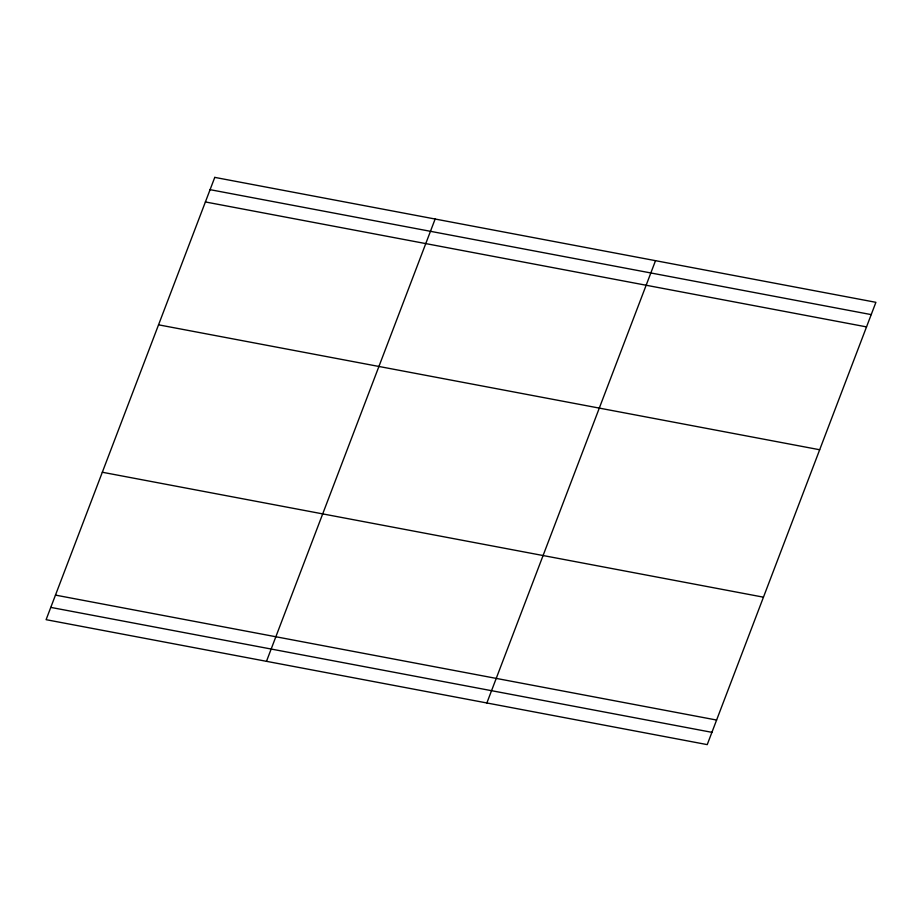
<?xml version="1.0" encoding="UTF-8"?>
<svg xmlns="http://www.w3.org/2000/svg" width="922" height="922" viewBox="0 0 922 922"><rect width="100%" height="100%" fill="white"/><g stroke="black" fill="none" stroke-linecap="round" stroke-linejoin="round"><path stroke-width="1.38" d="M266.481 661.328L435.138 219.033M486.862 702.967L655.519 260.672M210.078 189.667L871.209 314.609M205.399 201.953L866.53 326.895M158.538 324.821L819.681 449.752M102.319 472.248L763.462 597.179M55.47 595.105L716.601 720.047M50.791 607.391L711.922 732.333M214.768 177.381L46.1 619.676L707.232 744.619L875.9 302.324L214.768 177.381"/></g></svg>
